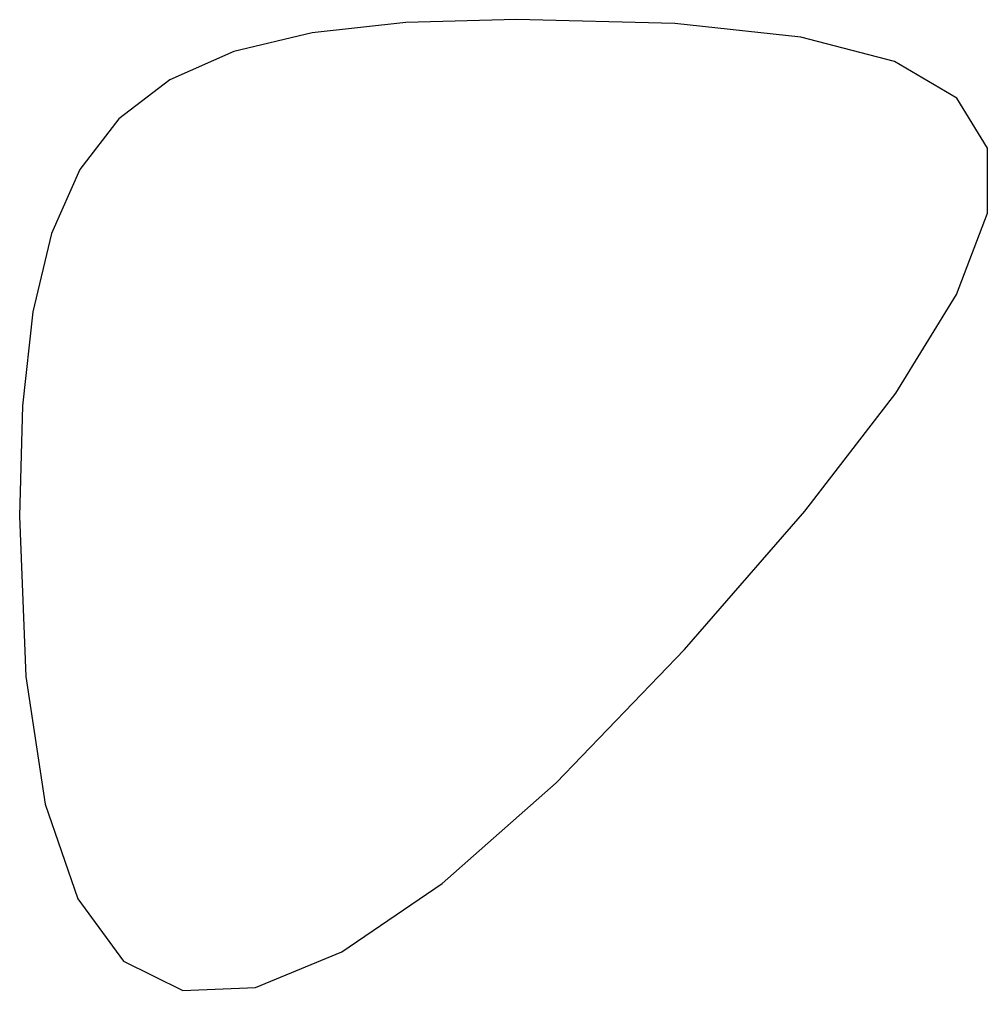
# Model space of a CAD drawing. Header units: millimetres. Extents: x 0 to 1242, y -2208 to 0.
# Drawn here: x 1232 to 1236.87, y -276.887 to -272 of the extents above; entities that cross this region are included whole.
import ezdxf

# ---------------------------------------------------------------- set-up
doc = ezdxf.new("R2010")
doc.units = ezdxf.units.MM
doc.layers.get('0').update_dxf_attribs({"linetype": 'CONTINUOUS'})

msp = doc.modelspace()

# ---------------------------------------------------------------- linework, layer by layer
for p, q in [((1233.944, -272.016), (1233.472, -272.068)), ((1234.5, -272), (1233.944, -272.016)), ((1235.296508, -272.021288), (1234.5, -272)), ((1235.929864, -272.089784), (1235.296508, -272.021288)), ((1233.472, -272.068), (1233.078, -272.162)), ((1236.401916, -272.212436), (1235.929864, -272.089784)), ((1233.078, -272.162), (1232.756, -272.304)), ((1236.714512, -272.396192), (1236.401916, -272.212436)), ((1232.756, -272.304), (1232.5, -272.5)), ((1236.8695, -272.648), (1236.714512, -272.396192)), ((1232.5, -272.5), (1232.304, -272.756)), ((1236.868728, -272.974808), (1236.8695, -272.648)), ((1232.304, -272.756), (1232.162, -273.078)), ((1236.714044, -273.383564), (1236.868728, -272.974808)), ((1232.162, -273.078), (1232.068, -273.472)), ((1236.407296, -273.881216), (1236.714044, -273.383564)), ((1232.068, -273.472), (1232.016, -273.944)), ((1235.950332, -274.474712), (1236.407296, -273.881216)), ((1232.016, -273.944), (1232, -274.5)), ((1232, -274.5), (1232.03237, -275.306513)), ((1232, -274.5), (1232, -274.5)), ((1235.345, -275.171), (1235.950332, -274.474712)), ((1234.69973, -275.841657), (1235.345, -275.171)), ((1232.03237, -275.306513), (1232.12996, -275.948344)), ((1234.12544, -276.348736), (1234.69973, -275.841657)), ((1232.12996, -275.948344), (1232.29349, -276.425631)), ((1233.62141, -276.692099), (1234.12544, -276.348736)), ((1232.29349, -276.425631), (1232.52368, -276.738512)), ((1233.18692, -276.871608), (1233.62141, -276.692099)), ((1232.52368, -276.738512), (1232.82125, -276.887125)), ((1232.82125, -276.887125), (1233.18692, -276.871608))]:
    msp.add_line(p, q)

doc.saveas('drawing.dxf')
